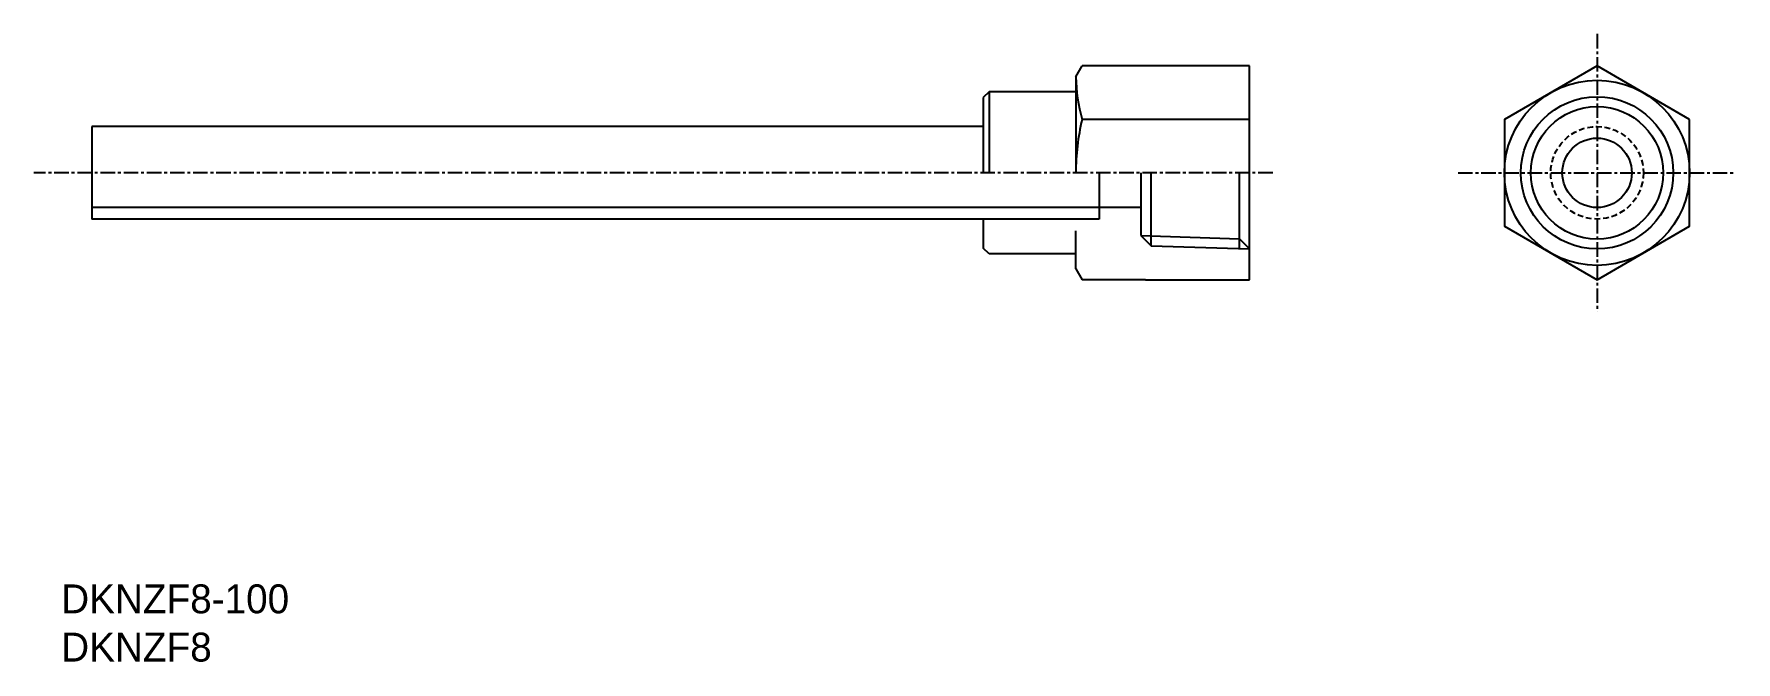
# Model space of a CAD drawing. Extents: x 70 to 217, y 95 to 149.
import ezdxf

# ---------------------------------------------------------------- set-up
doc = ezdxf.new("R2010")
doc.units = 0
doc.linetypes.add('CENTER', pattern=[2, 1.25, -0.25, 0.25, -0.25])
doc.linetypes.add('DASHED', pattern=[0.75, 0.5, -0.25])
doc.layers.get('0').update_dxf_attribs({"linetype": 'CONTINUOUS'})
doc.layers.add('CENTER', color=1, linetype='CENTER')
doc.layers.add('実線', color=7, linetype='CONTINUOUS')

msp = doc.modelspace()

# ---------------------------------------------------------------- linework, layer by layer
at = {"color": 7, "linetype": 'CONTINUOUS'}
for p, q in [((160.38, 145.58), (160.92, 146.51)), ((160.38, 145.58), (160.38, 137.27)), ((175.38, 146.51), (160.92, 146.51)), ((175.38, 128.03), (175.38, 146.51)), ((152.88, 144.27), (152.38, 143.77)), ((160.38, 144.27), (152.88, 144.27)), ((152.88, 144.27), (152.88, 137.27)), ((152.38, 143.77), (152.38, 137.27)), ((152.38, 141.27), (75.38, 141.27)), ((75.38, 141.27), (75.38, 133.27)), ((175.38, 141.89), (160.92, 141.89)), ((162.38, 137.27), (162.38, 133.27)), ((165.98, 137.27), (165.98, 131.84)), ((166.87, 130.96), (166.87, 137.27)), ((174.5, 130.72), (174.5, 137.27)), ((165.98, 134.27), (75.38, 134.27)), ((162.38, 134.27), (152.38, 134.27)), ((162.38, 133.27), (75.38, 133.27)), ((152.38, 133.27), (152.38, 130.77)), ((160.38, 128.96), (160.38, 132.27)), ((165.98, 131.84), (166.87, 130.96)), ((165.98, 131.84), (174.5, 131.57)), ((174.5, 131.57), (175.38, 130.69)), ((152.88, 130.27), (152.38, 130.77)), ((160.38, 130.27), (152.88, 130.27)), ((160.38, 128.96), (160.92, 128.03)), ((166.38, 128.03), (160.92, 128.03)), ((166.38, 128.03), (175.38, 128.03))]:
    msp.add_line(p, q, dxfattribs=at)
at = {"color": 3, "linetype": 'CONTINUOUS'}
msp.add_line((166.87, 130.96), (175.38, 130.69), dxfattribs=at)
at = {"color": 7, "linetype": 'CONTINUOUS'}
msp.add_lwpolyline([(213.4, 141.89), (205.4, 146.51), (197.4, 141.89), (197.4, 132.65), (205.4, 128.03), (213.4, 132.65)], close=True, dxfattribs=at)
for radius in [8, 5.72, 3]:
    msp.add_circle((205.4, 137.27), radius, dxfattribs=at)
at = {"color": 3, "linetype": 'CONTINUOUS'}
msp.add_circle((205.4, 137.27), 6.58, dxfattribs=at)
at = {"color": 3, "linetype": 'DASHED'}
msp.add_circle((205.4, 137.27), 4, dxfattribs=at)
at = {"color": 7, "linetype": 'CONTINUOUS'}
for centre, radius, start, end in [((173.29, 145.57), 12.9, 179.9533, 196.5707), ((180.5, 137.27), 20.12, 166.7467, 180.0169)]:
    msp.add_arc(centre, radius, start, end, dxfattribs=at)
at = {"layer": 'CENTER', "color": 1, "linetype": 'CENTER'}
for p, q in [((205.4, 149.27), (205.4, 125.27)), ((177.38, 137.27), (70.38, 137.27)), ((193.4, 137.27), (217.4, 137.27))]:
    msp.add_line(p, q, dxfattribs=at)
at = {"layer": '実線'}
msp.add_line((175.38, 132.25), (175.38, 142.29), dxfattribs=at)

# ---------------------------------------------------------------- texts
at = {"color": 7, "linetype": 'CONTINUOUS'}
for s, p in [('DKNZF8-100', (72.73, 99.2)), ('DKNZF8', (72.73, 95.03))]:
    msp.add_text(s, height=2.5, dxfattribs=at).set_placement(p)

doc.saveas('drawing.dxf')
